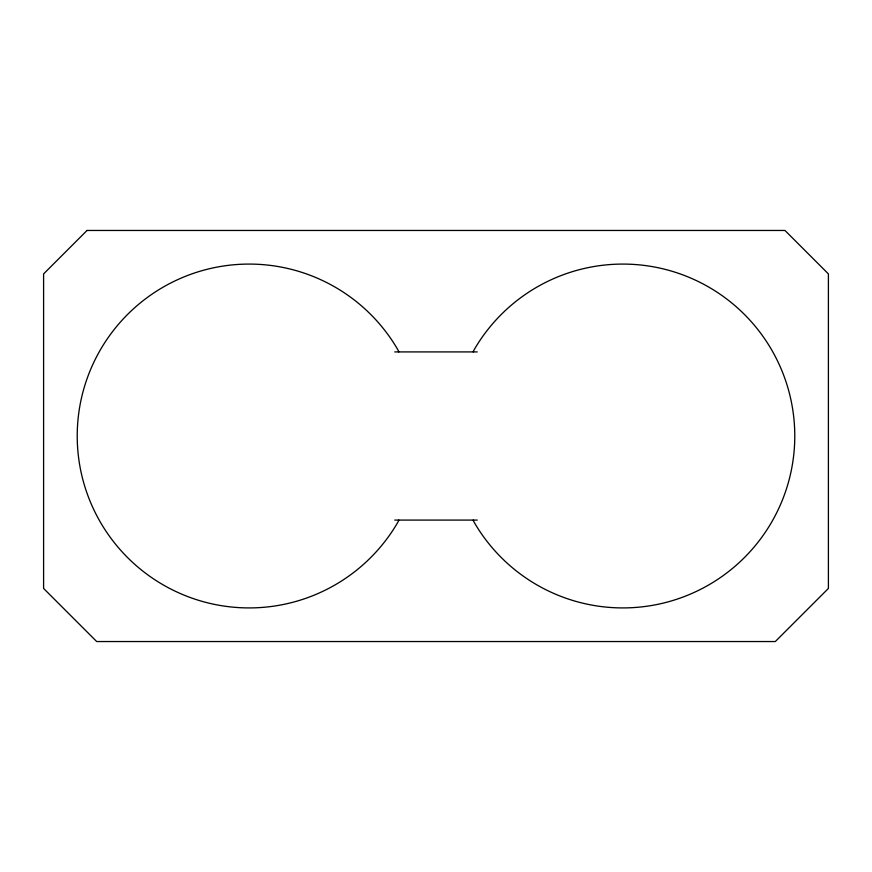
<?xml version="1.0" encoding="UTF-8"?>
<svg xmlns="http://www.w3.org/2000/svg" width="872" height="872" viewBox="0 0 872 872"><rect width="100%" height="100%" fill="white"/><g stroke="black" fill="none" stroke-linecap="round" stroke-linejoin="round"><path stroke-width="1.31" d="M398.798 520.083L398.024 521.957A171.904 171.904 0 0 1 138.637 567.694A171.904 171.904 0 0 1 138.637 304.306A171.904 171.904 0 0 1 398.024 350.043L398.798 351.917M473.202 351.917L473.976 350.043A171.904 171.904 0 0 1 733.363 304.306A171.904 171.904 0 0 1 733.363 567.694A171.904 171.904 0 0 1 473.976 521.957L473.202 520.083M394.787 351.917L477.213 351.917M394.787 520.083L477.213 520.083M87.047 230.459L43.6 273.906L43.6 588.447L96.694 641.541L775.306 641.541L828.4 588.447L828.4 273.906L784.953 230.459L87.047 230.459"/></g></svg>
